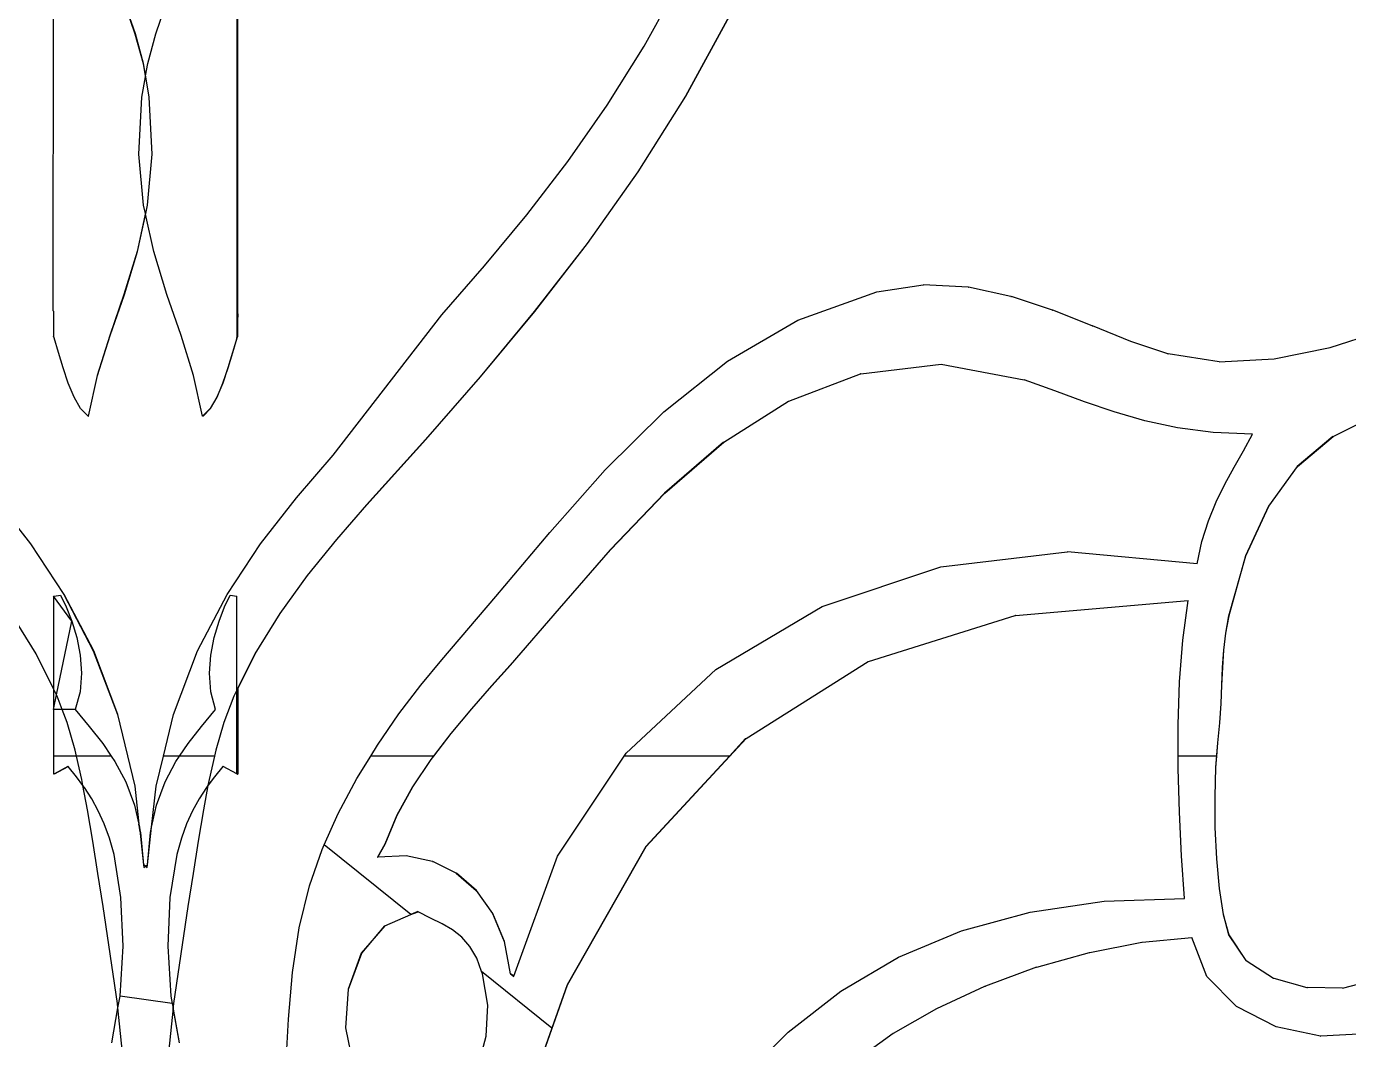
# Model space of a CAD drawing. Header units: inches. Extents: x -343 to 13887, y -13069 to -746.
# Drawn here: x 2805.66 to 2816.23, y -9214.14 to -9206.04 of the extents above; entities that cross this region are included whole.
import ezdxf

# ---------------------------------------------------------------- set-up
doc = ezdxf.new("R2010")
doc.units = ezdxf.units.IN
doc.header["$LTSCALE"] = 17
doc.header["$MEASUREMENT"] = 0

msp = doc.modelspace()

# ---------------------------------------------------------------- linework, layer by layer
for p, q in [((2805.875, -9208.317), (2805.876, -9205.771)), ((2807.342, -9205.781), (2807.343, -9208.512)), ((2807.351, -9208.317), (2807.351, -9205.771)), ((2810.599, -9206.202), (2810.871, -9205.704)), ((2806.453, -9205.885), (2806.528, -9206.103)), ((2806.531, -9206.103), (2806.456, -9205.885)), ((2806.695, -9206.103), (2806.77, -9205.885)), ((2811.277, -9205.96), (2810.928, -9206.6)), ((2810.931, -9206.6), (2811.28, -9205.96)), ((2806.528, -9206.103), (2806.531, -9206.103)), ((2806.528, -9206.103), (2806.593, -9206.341)), ((2806.596, -9206.341), (2806.531, -9206.103)), ((2806.63, -9206.341), (2806.695, -9206.103)), ((2810.303, -9206.674), (2810.599, -9206.202)), ((2806.593, -9206.341), (2806.596, -9206.341)), ((2806.593, -9206.341), (2806.612, -9206.446)), ((2806.613, -9206.438), (2806.596, -9206.341)), ((2806.613, -9206.438), (2806.63, -9206.341)), ((2806.583, -9206.608), (2806.612, -9206.446)), ((2806.612, -9206.446), (2806.613, -9206.438)), ((2806.612, -9206.446), (2806.64, -9206.608)), ((2806.56, -9207.064), (2806.583, -9206.608)), ((2806.64, -9206.608), (2806.664, -9207.064)), ((2810.928, -9206.6), (2810.548, -9207.205)), ((2810.551, -9207.205), (2810.931, -9206.6)), ((2810.928, -9206.6), (2810.931, -9206.6)), ((2809.988, -9207.122), (2810.303, -9206.674)), ((2806.597, -9207.472), (2806.56, -9207.064)), ((2806.664, -9207.064), (2806.626, -9207.472)), ((2809.66, -9207.549), (2809.988, -9207.122)), ((2810.548, -9207.205), (2810.143, -9207.778)), ((2810.146, -9207.778), (2810.551, -9207.205)), ((2810.548, -9207.205), (2810.551, -9207.205)), ((2806.612, -9207.538), (2806.597, -9207.472)), ((2806.626, -9207.472), (2806.612, -9207.538)), ((2806.612, -9207.538), (2806.546, -9207.842)), ((2806.548, -9207.842), (2806.613, -9207.545)), ((2806.613, -9207.545), (2806.612, -9207.538)), ((2806.678, -9207.842), (2806.613, -9207.545)), ((2809.323, -9207.958), (2809.66, -9207.549)), ((2810.143, -9207.778), (2809.72, -9208.323)), ((2809.723, -9208.323), (2810.146, -9207.778)), ((2810.143, -9207.778), (2810.146, -9207.778)), ((2806.546, -9207.842), (2806.44, -9208.186)), ((2806.443, -9208.186), (2806.548, -9207.842)), ((2806.546, -9207.842), (2806.548, -9207.842)), ((2806.783, -9208.186), (2806.678, -9207.842)), ((2808.982, -9208.35), (2809.323, -9207.958)), ((2812.457, -9208.164), (2812.829, -9208.11)), ((2812.829, -9208.11), (2812.832, -9208.11)), ((2813.187, -9208.129), (2812.832, -9208.11)), ((2806.44, -9208.186), (2806.328, -9208.513)), ((2806.33, -9208.513), (2806.443, -9208.186)), ((2806.44, -9208.186), (2806.443, -9208.186)), ((2806.896, -9208.513), (2806.783, -9208.186)), ((2811.826, -9208.392), (2812.457, -9208.164)), ((2813.187, -9208.129), (2813.19, -9208.129)), ((2813.53, -9208.203), (2813.19, -9208.129)), ((2813.53, -9208.203), (2813.533, -9208.203)), ((2813.861, -9208.313), (2813.533, -9208.203)), ((2805.876, -9208.32), (2805.875, -9208.317)), ((2805.876, -9208.32), (2805.876, -9208.52)), ((2807.35, -9208.32), (2807.351, -9208.317)), ((2807.35, -9208.34), (2807.35, -9208.32)), ((2809.72, -9208.323), (2809.286, -9208.845)), ((2809.289, -9208.845), (2809.723, -9208.323)), ((2809.72, -9208.323), (2809.723, -9208.323)), ((2813.861, -9208.313), (2813.864, -9208.313)), ((2814.179, -9208.438), (2813.864, -9208.313)), ((2807.35, -9208.34), (2807.343, -9208.512)), ((2807.35, -9208.52), (2807.35, -9208.34)), ((2808.113, -9209.47), (2808.982, -9208.35)), ((2811.263, -9208.719), (2811.826, -9208.392)), ((2805.881, -9208.533), (2805.876, -9208.52)), ((2805.917, -9208.65), (2805.881, -9208.533)), ((2806.328, -9208.513), (2806.226, -9208.834)), ((2806.229, -9208.834), (2806.33, -9208.513)), ((2806.328, -9208.513), (2806.33, -9208.513)), ((2806.997, -9208.834), (2806.896, -9208.513)), ((2807.342, -9208.536), (2807.307, -9208.65)), ((2807.31, -9208.65), (2807.345, -9208.533)), ((2807.343, -9208.512), (2807.342, -9208.523)), ((2807.342, -9208.523), (2807.343, -9208.533)), ((2807.342, -9208.536), (2807.343, -9208.533)), ((2807.343, -9208.533), (2807.35, -9208.52)), ((2807.345, -9208.533), (2807.343, -9208.533)), ((2807.345, -9208.533), (2807.35, -9208.52)), ((2814.179, -9208.438), (2814.182, -9208.438)), ((2814.487, -9208.561), (2814.182, -9208.438)), ((2816.082, -9208.61), (2816.518, -9208.468)), ((2814.487, -9208.561), (2814.489, -9208.561)), ((2814.784, -9208.661), (2814.489, -9208.561)), ((2815.633, -9208.701), (2816.082, -9208.61)), ((2805.954, -9208.774), (2805.917, -9208.65)), ((2807.307, -9208.65), (2807.269, -9208.774)), ((2807.272, -9208.774), (2807.31, -9208.65)), ((2807.31, -9208.65), (2807.307, -9208.65)), ((2810.754, -9209.125), (2811.263, -9208.719)), ((2812.331, -9208.821), (2812.972, -9208.744)), ((2812.972, -9208.744), (2813.635, -9208.869)), ((2814.784, -9208.661), (2814.786, -9208.661)), ((2815.194, -9208.724), (2814.786, -9208.661)), ((2815.194, -9208.724), (2815.633, -9208.701)), ((2805.995, -9208.896), (2805.954, -9208.774)), ((2806.226, -9208.834), (2806.154, -9209.159)), ((2806.157, -9209.159), (2806.229, -9208.834)), ((2806.226, -9208.834), (2806.229, -9208.834)), ((2807.069, -9209.159), (2806.997, -9208.834)), ((2807.269, -9208.774), (2807.229, -9208.896)), ((2807.231, -9208.896), (2807.272, -9208.774)), ((2807.272, -9208.774), (2807.269, -9208.774)), ((2809.286, -9208.845), (2808.849, -9209.346)), ((2808.852, -9209.346), (2809.289, -9208.845)), ((2809.286, -9208.845), (2809.289, -9208.845)), ((2811.754, -9209.04), (2812.328, -9208.821)), ((2812.331, -9208.821), (2812.328, -9208.821)), ((2806.041, -9209.008), (2805.995, -9208.896)), ((2807.229, -9208.896), (2807.183, -9209.008)), ((2807.186, -9209.008), (2807.231, -9208.896)), ((2807.231, -9208.896), (2807.229, -9208.896)), ((2813.881, -9208.957), (2813.635, -9208.869)), ((2814.118, -9209.044), (2813.881, -9208.957)), ((2806.093, -9209.098), (2806.041, -9209.008)), ((2807.183, -9209.008), (2807.13, -9209.098)), ((2807.133, -9209.098), (2807.186, -9209.008)), ((2807.186, -9209.008), (2807.183, -9209.008)), ((2811.236, -9209.368), (2811.751, -9209.04)), ((2811.751, -9209.04), (2811.754, -9209.04)), ((2814.355, -9209.125), (2814.118, -9209.044)), ((2806.154, -9209.159), (2806.093, -9209.098)), ((2806.154, -9209.159), (2806.157, -9209.159)), ((2807.071, -9209.157), (2807.069, -9209.159)), ((2807.072, -9209.159), (2807.069, -9209.159)), ((2807.13, -9209.098), (2807.071, -9209.157)), ((2807.071, -9209.157), (2807.072, -9209.159)), ((2807.072, -9209.159), (2807.133, -9209.098)), ((2807.133, -9209.098), (2807.13, -9209.098)), ((2810.285, -9209.588), (2810.754, -9209.125)), ((2814.6, -9209.196), (2814.355, -9209.125)), ((2816.105, -9209.321), (2816.442, -9209.155)), ((2814.86, -9209.252), (2814.6, -9209.196)), ((2815.145, -9209.29), (2814.86, -9209.252)), ((2808.849, -9209.346), (2808.379, -9209.868)), ((2808.382, -9209.868), (2808.852, -9209.346)), ((2808.849, -9209.346), (2808.852, -9209.346)), ((2811.233, -9209.368), (2810.761, -9209.774)), ((2810.764, -9209.774), (2811.236, -9209.368)), ((2811.233, -9209.368), (2811.236, -9209.368)), ((2815.461, -9209.304), (2815.145, -9209.29)), ((2815.389, -9209.436), (2815.461, -9209.304)), ((2816.102, -9209.321), (2815.818, -9209.562)), ((2815.821, -9209.562), (2816.105, -9209.321)), ((2816.102, -9209.321), (2816.105, -9209.321)), ((2807.818, -9209.813), (2808.113, -9209.47)), ((2815.314, -9209.568), (2815.389, -9209.436)), ((2809.843, -9210.088), (2810.285, -9209.588)), ((2815.24, -9209.703), (2815.314, -9209.568)), ((2815.818, -9209.562), (2815.587, -9209.88)), ((2815.59, -9209.88), (2815.821, -9209.562)), ((2815.818, -9209.562), (2815.821, -9209.562)), ((2810.761, -9209.774), (2810.327, -9210.227)), ((2810.33, -9210.227), (2810.764, -9209.774)), ((2810.761, -9209.774), (2810.764, -9209.774)), ((2815.17, -9209.845), (2815.24, -9209.703)), ((2805.405, -9209.813), (2805.692, -9210.181)), ((2805.695, -9210.181), (2805.408, -9209.813)), ((2807.532, -9210.181), (2807.818, -9209.813)), ((2808.379, -9209.868), (2808.139, -9210.144)), ((2808.142, -9210.144), (2808.382, -9209.868)), ((2808.379, -9209.868), (2808.382, -9209.868)), ((2815.108, -9209.996), (2815.17, -9209.845)), ((2815.587, -9209.88), (2815.405, -9210.277)), ((2815.408, -9210.277), (2815.59, -9209.88)), ((2815.587, -9209.88), (2815.59, -9209.88)), ((2815.056, -9210.161), (2815.108, -9209.996)), ((2809.413, -9210.601), (2809.843, -9210.088)), ((2805.692, -9210.181), (2805.959, -9210.585)), ((2805.695, -9210.181), (2805.692, -9210.181)), ((2805.962, -9210.585), (2805.695, -9210.181)), ((2807.264, -9210.585), (2807.532, -9210.181)), ((2808.139, -9210.144), (2807.905, -9210.434)), ((2807.908, -9210.434), (2808.142, -9210.144)), ((2808.139, -9210.144), (2808.142, -9210.144)), ((2810.327, -9210.227), (2809.919, -9210.697)), ((2809.922, -9210.697), (2810.33, -9210.227)), ((2810.327, -9210.227), (2810.33, -9210.227)), ((2815.019, -9210.341), (2815.056, -9210.161)), ((2812.968, -9210.364), (2813.979, -9210.245)), ((2813.979, -9210.245), (2813.982, -9210.245)), ((2813.982, -9210.245), (2813.981, -9210.245)), ((2815.019, -9210.341), (2813.982, -9210.245)), ((2815.405, -9210.277), (2815.27, -9210.756)), ((2815.272, -9210.756), (2815.408, -9210.277)), ((2815.405, -9210.277), (2815.408, -9210.277)), ((2807.905, -9210.434), (2807.685, -9210.738)), ((2807.688, -9210.738), (2807.908, -9210.434)), ((2807.905, -9210.434), (2807.908, -9210.434)), ((2812.021, -9210.682), (2812.968, -9210.364)), ((2806.024, -9210.798), (2805.876, -9210.599)), ((2805.876, -9210.599), (2805.876, -9211.34)), ((2805.876, -9210.599), (2805.882, -9210.599)), ((2805.882, -9210.599), (2805.934, -9210.59)), ((2805.934, -9210.59), (2805.979, -9210.683)), ((2805.962, -9210.585), (2805.959, -9210.585)), ((2805.959, -9210.585), (2806.195, -9211.036)), ((2806.198, -9211.036), (2805.962, -9210.585)), ((2807.028, -9211.036), (2807.264, -9210.585)), ((2807.244, -9210.683), (2807.29, -9210.59)), ((2807.29, -9210.59), (2807.342, -9210.599)), ((2807.342, -9211.351), (2807.342, -9210.599)), ((2808.982, -9211.108), (2809.413, -9210.601)), ((2813.566, -9210.752), (2814.946, -9210.632)), ((2814.903, -9210.951), (2814.946, -9210.632)), ((2805.737, -9211.059), (2805.538, -9210.738)), ((2805.979, -9210.683), (2806.024, -9210.798)), ((2807.2, -9210.798), (2807.244, -9210.683)), ((2807.685, -9210.738), (2807.487, -9211.059)), ((2807.49, -9211.059), (2807.688, -9210.738)), ((2807.685, -9210.738), (2807.688, -9210.738)), ((2809.919, -9210.697), (2809.527, -9211.15)), ((2809.529, -9211.15), (2809.922, -9210.697)), ((2809.919, -9210.697), (2809.922, -9210.697)), ((2811.171, -9211.184), (2812.021, -9210.682)), ((2812.391, -9211.121), (2813.563, -9210.752)), ((2813.566, -9210.752), (2813.563, -9210.752)), ((2815.27, -9210.756), (2815.245, -9210.893)), ((2815.248, -9210.893), (2815.272, -9210.756)), ((2815.27, -9210.756), (2815.272, -9210.756)), ((2805.9, -9211.388), (2806.024, -9210.798)), ((2806.024, -9210.798), (2806.062, -9210.928)), ((2807.161, -9210.928), (2807.2, -9210.798)), ((2806.062, -9210.928), (2806.09, -9211.069)), ((2807.134, -9211.069), (2807.161, -9210.928)), ((2814.878, -9211.284), (2814.903, -9210.951)), ((2815.245, -9210.893), (2815.229, -9211.031)), ((2815.232, -9211.031), (2815.248, -9210.893)), ((2815.245, -9210.893), (2815.248, -9210.893)), ((2805.876, -9211.34), (2805.737, -9211.059)), ((2806.09, -9211.069), (2806.1, -9211.215)), ((2806.198, -9211.036), (2806.195, -9211.036)), ((2806.195, -9211.036), (2806.388, -9211.543)), ((2806.391, -9211.543), (2806.198, -9211.036)), ((2806.835, -9211.543), (2807.028, -9211.036)), ((2807.123, -9211.215), (2807.134, -9211.069)), ((2807.35, -9211.34), (2807.49, -9211.059)), ((2807.487, -9211.059), (2807.35, -9211.334)), ((2807.487, -9211.059), (2807.49, -9211.059)), ((2815.229, -9211.031), (2815.219, -9211.169)), ((2815.222, -9211.169), (2815.232, -9211.031)), ((2815.229, -9211.031), (2815.232, -9211.031)), ((2808.813, -9211.311), (2808.982, -9211.108)), ((2809.527, -9211.15), (2809.378, -9211.316)), ((2809.381, -9211.316), (2809.529, -9211.15)), ((2809.527, -9211.15), (2809.529, -9211.15)), ((2811.412, -9211.737), (2812.388, -9211.121)), ((2812.388, -9211.121), (2812.391, -9211.121)), ((2815.219, -9211.169), (2815.213, -9211.311)), ((2815.215, -9211.311), (2815.222, -9211.169)), ((2815.219, -9211.169), (2815.222, -9211.169)), ((2806.1, -9211.215), (2806.089, -9211.362)), ((2807.134, -9211.362), (2807.123, -9211.215)), ((2810.454, -9211.854), (2811.171, -9211.184)), ((2814.867, -9211.626), (2814.878, -9211.284)), ((2805.876, -9211.34), (2805.876, -9211.503)), ((2805.9, -9211.388), (2805.876, -9211.34)), ((2805.876, -9211.503), (2805.9, -9211.388)), ((2805.906, -9211.399), (2805.9, -9211.388)), ((2806.089, -9211.362), (2806.051, -9211.503)), ((2807.172, -9211.503), (2807.134, -9211.362)), ((2807.342, -9211.351), (2807.318, -9211.399)), ((2807.35, -9211.334), (2807.342, -9211.351)), ((2807.342, -9211.357), (2807.35, -9211.34)), ((2807.342, -9211.357), (2807.342, -9211.351)), ((2807.342, -9211.462), (2807.342, -9211.357)), ((2807.35, -9211.334), (2807.35, -9211.34)), ((2807.35, -9211.34), (2807.35, -9211.503)), ((2808.638, -9211.539), (2808.813, -9211.311)), ((2809.378, -9211.316), (2809.217, -9211.498)), ((2809.22, -9211.498), (2809.381, -9211.316)), ((2809.378, -9211.316), (2809.381, -9211.316)), ((2815.213, -9211.311), (2815.206, -9211.457)), ((2815.209, -9211.457), (2815.215, -9211.311)), ((2815.213, -9211.311), (2815.215, -9211.311)), ((2805.945, -9211.503), (2805.906, -9211.399)), ((2807.318, -9211.399), (2807.238, -9211.608)), ((2807.35, -9211.503), (2807.342, -9211.462)), ((2807.342, -9211.503), (2807.342, -9211.462)), ((2815.206, -9211.457), (2815.196, -9211.61)), ((2815.199, -9211.61), (2815.209, -9211.457)), ((2815.206, -9211.457), (2815.209, -9211.457)), ((2805.876, -9211.503), (2805.876, -9211.878)), ((2805.945, -9211.503), (2805.876, -9211.503)), ((2806.051, -9211.503), (2805.945, -9211.503)), ((2805.985, -9211.608), (2805.945, -9211.503)), ((2806.051, -9211.503), (2806.163, -9211.639)), ((2806.391, -9211.543), (2806.388, -9211.543)), ((2806.388, -9211.543), (2806.526, -9212.117)), ((2806.529, -9212.117), (2806.391, -9211.543)), ((2806.755, -9211.878), (2806.835, -9211.543)), ((2807.06, -9211.639), (2807.172, -9211.503)), ((2807.342, -9211.503), (2807.35, -9211.503)), ((2807.342, -9211.878), (2807.342, -9211.503)), ((2807.35, -9211.503), (2807.35, -9211.878)), ((2808.466, -9211.79), (2808.638, -9211.539)), ((2809.217, -9211.498), (2809.053, -9211.695)), ((2809.056, -9211.695), (2809.22, -9211.498)), ((2809.217, -9211.498), (2809.22, -9211.498)), ((2806.05, -9211.83), (2805.985, -9211.608)), ((2806.163, -9211.639), (2806.27, -9211.775)), ((2806.953, -9211.775), (2807.06, -9211.639)), ((2807.238, -9211.608), (2807.174, -9211.83)), ((2808.896, -9211.904), (2809.056, -9211.695)), ((2809.053, -9211.695), (2808.913, -9211.878)), ((2809.053, -9211.695), (2809.056, -9211.695)), ((2814.867, -9211.878), (2814.867, -9211.626)), ((2815.196, -9211.61), (2815.181, -9211.772)), ((2815.184, -9211.772), (2815.199, -9211.61)), ((2815.196, -9211.61), (2815.199, -9211.61)), ((2806.27, -9211.775), (2806.339, -9211.878)), ((2806.884, -9211.878), (2806.953, -9211.775)), ((2808.412, -9211.878), (2808.466, -9211.79)), ((2810.614, -9212.599), (2811.412, -9211.737)), ((2811.409, -9211.737), (2811.279, -9211.878)), ((2811.409, -9211.737), (2811.412, -9211.737)), ((2815.168, -9211.969), (2815.184, -9211.772)), ((2815.181, -9211.772), (2815.173, -9211.878)), ((2815.181, -9211.772), (2815.184, -9211.772)), ((2805.876, -9211.878), (2805.876, -9212.021)), ((2806.061, -9211.878), (2805.876, -9211.878)), ((2806.061, -9211.878), (2806.05, -9211.83)), ((2806.339, -9211.878), (2806.061, -9211.878)), ((2806.103, -9212.063), (2806.061, -9211.878)), ((2806.339, -9211.878), (2806.368, -9211.921)), ((2806.697, -9212.117), (2806.755, -9211.878)), ((2806.884, -9211.878), (2806.755, -9211.878)), ((2806.855, -9211.921), (2806.884, -9211.878)), ((2807.163, -9211.878), (2806.884, -9211.878)), ((2807.163, -9211.878), (2807.121, -9212.063)), ((2807.174, -9211.83), (2807.163, -9211.878)), ((2807.342, -9211.878), (2807.35, -9211.878)), ((2807.342, -9212.016), (2807.342, -9211.878)), ((2807.35, -9211.878), (2807.35, -9212.021)), ((2808.301, -9212.057), (2808.412, -9211.878)), ((2808.913, -9211.878), (2808.412, -9211.878)), ((2808.893, -9211.904), (2808.746, -9212.123)), ((2808.749, -9212.123), (2808.896, -9211.904)), ((2808.913, -9211.878), (2808.893, -9211.904)), ((2808.893, -9211.904), (2808.896, -9211.904)), ((2809.904, -9212.678), (2810.438, -9211.878)), ((2810.438, -9211.878), (2810.454, -9211.854)), ((2811.279, -9211.878), (2810.438, -9211.878)), ((2811.279, -9211.878), (2810.611, -9212.599)), ((2815.173, -9211.878), (2814.867, -9211.878)), ((2814.867, -9211.975), (2814.867, -9211.878)), ((2815.173, -9211.878), (2815.165, -9211.969)), ((2805.885, -9212.018), (2805.876, -9212.021)), ((2805.992, -9211.959), (2805.885, -9212.018)), ((2805.885, -9212.018), (2805.993, -9211.96)), ((2805.885, -9212.018), (2805.885, -9212.016)), ((2805.993, -9211.96), (2805.992, -9211.959)), ((2806.06, -9212.043), (2805.993, -9211.96)), ((2806.368, -9211.921), (2806.454, -9212.082)), ((2806.77, -9212.082), (2806.855, -9211.921)), ((2807.231, -9211.959), (2807.163, -9212.043)), ((2807.166, -9212.043), (2807.233, -9211.96)), ((2807.233, -9211.96), (2807.231, -9211.959)), ((2807.342, -9212.018), (2807.233, -9211.96)), ((2807.342, -9212.016), (2807.35, -9212.021)), ((2807.342, -9212.018), (2807.342, -9212.016)), ((2807.342, -9212.018), (2807.35, -9212.021)), ((2814.877, -9212.326), (2814.867, -9211.975)), ((2815.165, -9211.969), (2815.158, -9212.2)), ((2815.161, -9212.2), (2815.168, -9211.969)), ((2815.165, -9211.969), (2815.168, -9211.969)), ((2806.112, -9212.113), (2806.06, -9212.043)), ((2806.112, -9212.113), (2806.103, -9212.063)), ((2806.124, -9212.128), (2806.112, -9212.113)), ((2806.148, -9212.306), (2806.112, -9212.113)), ((2806.182, -9212.218), (2806.124, -9212.128)), ((2806.454, -9212.082), (2806.523, -9212.268)), ((2806.529, -9212.117), (2806.526, -9212.117)), ((2806.526, -9212.117), (2806.56, -9212.421)), ((2806.565, -9212.446), (2806.529, -9212.117)), ((2806.661, -9212.446), (2806.697, -9212.117)), ((2806.701, -9212.268), (2806.77, -9212.082)), ((2807.1, -9212.128), (2807.042, -9212.218)), ((2807.111, -9212.113), (2807.075, -9212.306)), ((2807.078, -9212.306), (2807.114, -9212.113)), ((2807.111, -9212.113), (2807.1, -9212.128)), ((2807.121, -9212.063), (2807.111, -9212.113)), ((2807.115, -9212.107), (2807.111, -9212.113)), ((2807.114, -9212.113), (2807.166, -9212.043)), ((2807.114, -9212.113), (2807.115, -9212.107)), ((2807.163, -9212.043), (2807.115, -9212.107)), ((2807.166, -9212.043), (2807.163, -9212.043)), ((2808.152, -9212.337), (2808.301, -9212.057)), ((2808.746, -9212.123), (2808.621, -9212.349)), ((2808.623, -9212.349), (2808.749, -9212.123)), ((2808.746, -9212.123), (2808.749, -9212.123)), ((2806.235, -9212.314), (2806.182, -9212.218)), ((2807.042, -9212.218), (2806.988, -9212.314)), ((2815.158, -9212.2), (2815.161, -9212.2)), ((2815.158, -9212.2), (2815.16, -9212.448)), ((2815.163, -9212.448), (2815.161, -9212.2)), ((2806.19, -9212.557), (2806.148, -9212.306)), ((2806.283, -9212.419), (2806.235, -9212.314)), ((2806.523, -9212.268), (2806.563, -9212.446)), ((2806.661, -9212.446), (2806.701, -9212.268)), ((2806.988, -9212.314), (2806.941, -9212.419)), ((2807.075, -9212.306), (2807.034, -9212.557)), ((2807.037, -9212.557), (2807.078, -9212.306)), ((2807.075, -9212.306), (2807.078, -9212.306)), ((2808.04, -9212.585), (2808.152, -9212.337)), ((2814.894, -9212.674), (2814.877, -9212.326)), ((2806.325, -9212.534), (2806.283, -9212.419)), ((2806.565, -9212.446), (2806.56, -9212.421)), ((2806.56, -9212.421), (2806.563, -9212.446)), ((2806.563, -9212.446), (2806.568, -9212.472)), ((2806.563, -9212.446), (2806.596, -9212.747)), ((2806.574, -9212.487), (2806.565, -9212.446)), ((2806.568, -9212.472), (2806.565, -9212.446)), ((2806.627, -9212.747), (2806.661, -9212.446)), ((2806.652, -9212.487), (2806.661, -9212.446)), ((2806.941, -9212.419), (2806.899, -9212.534)), ((2808.621, -9212.349), (2808.525, -9212.581)), ((2808.528, -9212.581), (2808.623, -9212.349)), ((2808.621, -9212.349), (2808.623, -9212.349)), ((2815.16, -9212.448), (2815.163, -9212.448)), ((2815.16, -9212.448), (2815.172, -9212.699)), ((2815.175, -9212.699), (2815.163, -9212.448)), ((2806.361, -9212.664), (2806.325, -9212.534)), ((2806.568, -9212.472), (2806.572, -9212.487)), ((2806.572, -9212.487), (2806.574, -9212.487)), ((2806.572, -9212.487), (2806.596, -9212.747)), ((2806.599, -9212.747), (2806.574, -9212.487)), ((2806.627, -9212.747), (2806.652, -9212.487)), ((2806.899, -9212.534), (2806.863, -9212.664)), ((2806.23, -9212.815), (2806.19, -9212.557)), ((2807.034, -9212.557), (2806.993, -9212.815)), ((2806.996, -9212.815), (2807.037, -9212.557)), ((2807.034, -9212.557), (2807.037, -9212.557)), ((2807.922, -9212.913), (2808.023, -9212.624)), ((2808.023, -9212.624), (2808.04, -9212.585)), ((2808.734, -9213.144), (2808.04, -9212.585)), ((2808.525, -9212.581), (2808.466, -9212.685)), ((2808.469, -9212.684), (2808.528, -9212.581)), ((2808.525, -9212.581), (2808.528, -9212.581)), ((2810.611, -9212.599), (2809.982, -9213.705)), ((2809.985, -9213.705), (2810.614, -9212.599)), ((2810.611, -9212.599), (2810.614, -9212.599)), ((2806.416, -9213.007), (2806.361, -9212.664)), ((2806.596, -9212.747), (2806.599, -9212.747)), ((2806.596, -9212.747), (2806.598, -9212.768)), ((2806.598, -9212.768), (2806.613, -9212.757)), ((2806.613, -9212.757), (2806.599, -9212.747)), ((2806.599, -9212.749), (2806.599, -9212.747)), ((2806.613, -9212.757), (2806.627, -9212.747)), ((2806.613, -9212.757), (2806.626, -9212.768)), ((2806.626, -9212.768), (2806.627, -9212.747)), ((2806.863, -9212.664), (2806.807, -9213.007)), ((2808.466, -9212.685), (2808.469, -9212.684)), ((2808.696, -9212.675), (2808.469, -9212.684)), ((2808.905, -9212.719), (2808.696, -9212.675)), ((2808.905, -9212.719), (2808.908, -9212.719)), ((2809.094, -9212.812), (2808.908, -9212.719)), ((2809.557, -9213.637), (2809.904, -9212.678)), ((2814.916, -9213.016), (2814.894, -9212.674)), ((2815.172, -9212.699), (2815.175, -9212.699)), ((2815.172, -9212.699), (2815.193, -9212.936)), ((2815.196, -9212.936), (2815.175, -9212.699)), ((2806.274, -9213.079), (2806.23, -9212.815)), ((2806.993, -9212.815), (2806.95, -9213.079)), ((2806.952, -9213.079), (2806.996, -9212.815)), ((2806.993, -9212.815), (2806.996, -9212.815)), ((2809.094, -9212.812), (2809.097, -9212.812)), ((2809.094, -9212.812), (2809.256, -9212.952)), ((2809.259, -9212.952), (2809.097, -9212.812)), ((2807.841, -9213.251), (2807.922, -9212.913)), ((2809.256, -9212.952), (2809.386, -9213.135)), ((2809.256, -9212.952), (2809.259, -9212.952)), ((2809.389, -9213.135), (2809.259, -9212.952)), ((2815.193, -9212.936), (2815.196, -9212.936)), ((2815.193, -9212.936), (2815.226, -9213.144)), ((2815.229, -9213.144), (2815.196, -9212.936)), ((2806.389, -9213.856), (2806.274, -9213.079)), ((2806.433, -9213.396), (2806.416, -9213.007)), ((2806.807, -9213.007), (2806.791, -9213.396)), ((2806.95, -9213.079), (2806.835, -9213.856)), ((2806.838, -9213.856), (2806.952, -9213.079)), ((2806.95, -9213.079), (2806.952, -9213.079)), ((2813.682, -9213.124), (2814.275, -9213.037)), ((2814.275, -9213.037), (2814.916, -9213.016)), ((2808.526, -9213.233), (2808.734, -9213.144)), ((2808.79, -9213.12), (2808.734, -9213.144)), ((2808.734, -9213.144), (2808.792, -9213.121)), ((2808.792, -9213.121), (2808.79, -9213.12)), ((2808.891, -9213.172), (2808.792, -9213.121)), ((2808.983, -9213.219), (2808.891, -9213.172)), ((2809.386, -9213.135), (2809.478, -9213.358)), ((2809.386, -9213.135), (2809.389, -9213.135)), ((2809.481, -9213.358), (2809.389, -9213.135)), ((2813.135, -9213.274), (2813.682, -9213.124)), ((2815.226, -9213.144), (2815.229, -9213.144)), ((2815.226, -9213.144), (2815.27, -9213.307)), ((2815.272, -9213.307), (2815.229, -9213.144)), ((2807.788, -9213.607), (2807.841, -9213.251)), ((2808.524, -9213.233), (2808.337, -9213.453)), ((2808.34, -9213.453), (2808.526, -9213.233)), ((2808.526, -9213.233), (2808.524, -9213.233)), ((2809.066, -9213.267), (2808.983, -9213.219)), ((2809.14, -9213.325), (2809.066, -9213.267)), ((2812.631, -9213.485), (2813.135, -9213.274)), ((2806.409, -9213.796), (2806.433, -9213.396)), ((2806.791, -9213.396), (2806.815, -9213.796)), ((2809.204, -9213.398), (2809.14, -9213.325)), ((2809.26, -9213.493), (2809.204, -9213.398)), ((2809.478, -9213.358), (2809.481, -9213.358)), ((2809.478, -9213.358), (2809.527, -9213.618)), ((2809.529, -9213.618), (2809.481, -9213.358)), ((2814.16, -9213.446), (2814.575, -9213.364)), ((2814.575, -9213.364), (2814.578, -9213.364)), ((2814.578, -9213.364), (2814.975, -9213.328)), ((2815.095, -9213.638), (2814.975, -9213.328)), ((2815.27, -9213.307), (2815.407, -9213.51)), ((2815.27, -9213.307), (2815.272, -9213.307)), ((2815.41, -9213.51), (2815.272, -9213.307)), ((2808.337, -9213.453), (2808.232, -9213.739)), ((2808.235, -9213.739), (2808.34, -9213.453)), ((2808.337, -9213.453), (2808.34, -9213.453)), ((2809.299, -9213.599), (2809.26, -9213.493)), ((2812.17, -9213.756), (2812.631, -9213.485)), ((2813.737, -9213.565), (2814.157, -9213.446)), ((2814.157, -9213.446), (2814.16, -9213.446)), ((2807.755, -9213.979), (2807.788, -9213.607)), ((2809.86, -9214.051), (2809.299, -9213.599)), ((2809.306, -9213.618), (2809.299, -9213.599)), ((2813.734, -9213.565), (2813.325, -9213.717)), ((2813.734, -9213.565), (2813.737, -9213.565)), ((2815.407, -9213.51), (2815.41, -9213.51)), ((2815.41, -9213.51), (2815.627, -9213.651)), ((2809.348, -9213.868), (2809.306, -9213.618)), ((2809.51, -9215.055), (2809.985, -9213.705)), ((2809.527, -9213.618), (2809.529, -9213.618)), ((2809.557, -9213.637), (2809.529, -9213.618)), ((2809.529, -9213.618), (2809.556, -9213.639)), ((2809.556, -9213.639), (2809.557, -9213.637)), ((2809.982, -9213.705), (2809.86, -9214.051)), ((2809.982, -9213.705), (2809.985, -9213.705)), ((2812.938, -9213.894), (2813.322, -9213.717)), ((2813.322, -9213.717), (2813.325, -9213.717)), ((2815.333, -9213.878), (2815.095, -9213.638)), ((2815.627, -9213.651), (2815.63, -9213.651)), ((2815.63, -9213.651), (2815.896, -9213.726)), ((2816.18, -9213.731), (2816.446, -9213.662)), ((2806.392, -9213.889), (2806.409, -9213.796)), ((2806.825, -9213.855), (2806.409, -9213.796)), ((2806.815, -9213.796), (2806.825, -9213.855)), ((2808.232, -9213.739), (2808.21, -9214.05)), ((2808.213, -9214.05), (2808.235, -9213.739)), ((2808.232, -9213.739), (2808.235, -9213.739)), ((2811.749, -9214.084), (2812.17, -9213.756)), ((2815.896, -9213.726), (2815.899, -9213.726)), ((2816.18, -9213.731), (2815.899, -9213.726)), ((2806.342, -9214.17), (2806.392, -9213.889)), ((2806.392, -9213.889), (2806.389, -9213.856)), ((2806.461, -9214.565), (2806.392, -9213.889)), ((2806.832, -9213.889), (2806.752, -9214.669)), ((2806.835, -9213.856), (2806.825, -9213.855)), ((2806.825, -9213.855), (2806.832, -9213.889)), ((2806.833, -9213.879), (2806.832, -9213.889)), ((2806.832, -9213.889), (2806.833, -9213.899)), ((2806.835, -9213.856), (2806.833, -9213.879)), ((2806.834, -9213.889), (2806.833, -9213.879)), ((2806.833, -9213.899), (2806.834, -9213.889)), ((2806.833, -9213.899), (2806.882, -9214.17)), ((2806.834, -9213.889), (2806.838, -9213.856)), ((2806.885, -9214.17), (2806.834, -9213.889)), ((2806.835, -9213.856), (2806.838, -9213.856)), ((2809.335, -9214.116), (2809.348, -9213.868)), ((2812.591, -9214.091), (2812.936, -9213.894)), ((2812.936, -9213.894), (2812.938, -9213.894)), ((2815.65, -9214.041), (2815.333, -9213.878)), ((2807.734, -9214.365), (2807.755, -9213.979)), ((2808.21, -9214.05), (2808.213, -9214.05)), ((2808.21, -9214.05), (2808.272, -9214.348)), ((2808.275, -9214.348), (2808.213, -9214.05)), ((2809.273, -9214.346), (2809.335, -9214.116)), ((2809.86, -9214.051), (2809.507, -9215.055)), ((2811.367, -9214.468), (2811.749, -9214.084)), ((2812.298, -9214.302), (2812.588, -9214.091)), ((2812.588, -9214.091), (2812.591, -9214.091)), ((2816.004, -9214.117), (2815.65, -9214.041)), ((2816.004, -9214.117), (2816.006, -9214.117)), ((2816.355, -9214.098), (2816.006, -9214.117))]:
    msp.add_line(p, q)

doc.saveas('drawing.dxf')
